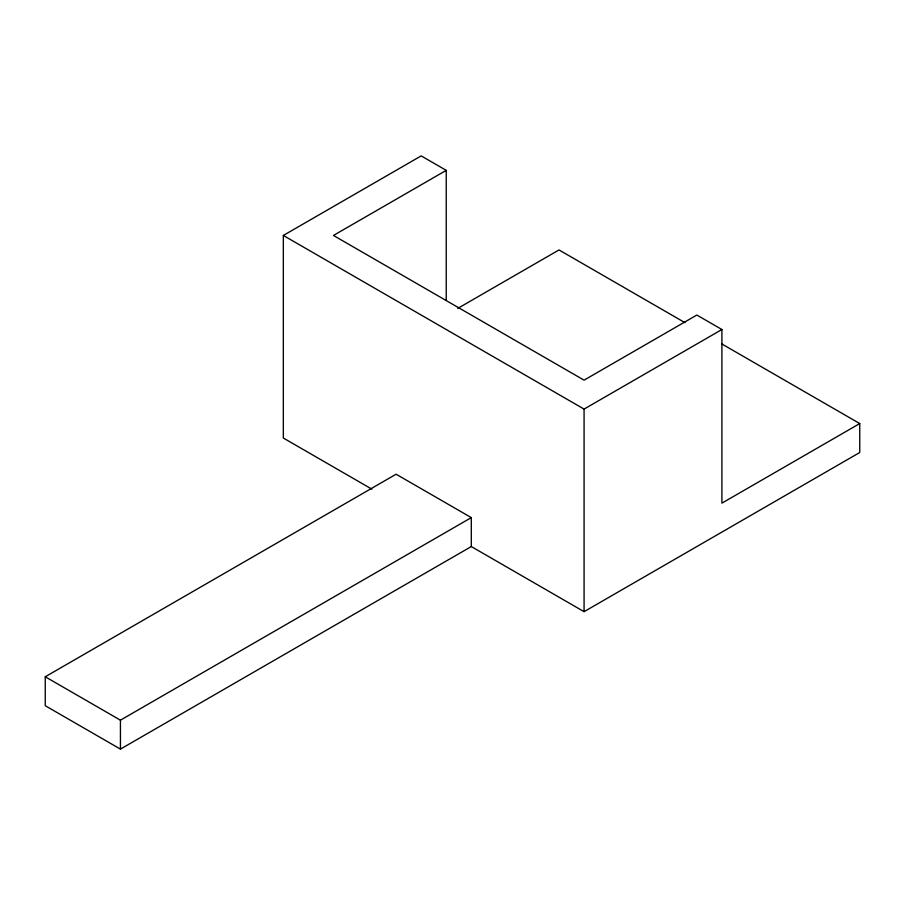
<?xml version="1.0" encoding="UTF-8"?>
<svg xmlns="http://www.w3.org/2000/svg" width="905" height="905" viewBox="0 0 905 905"><rect width="100%" height="100%" fill="white"/><g stroke="black" fill="none" stroke-linecap="round" stroke-linejoin="round"><path stroke-width="1.36" d="M371.853 489.141L283.333 438.031L283.333 235.458L421.176 155.886L446.233 170.355L446.233 300.222M446.233 170.355L333.459 235.458L584.076 380.157L696.85 315.042L721.907 329.51L721.907 503.146L859.75 423.563L859.75 452.5L584.076 611.667L471.301 546.552L120.433 749.114L45.25 705.708L45.25 676.77L396.107 474.209L471.301 517.615L471.301 546.552M457.772 308.39L559.007 249.938L684.927 322.632M283.333 235.458L584.076 409.094L721.907 329.51M45.25 676.77L120.433 720.176L471.301 517.615M721.602 343.81L859.75 423.563M584.076 409.094L584.076 611.667M120.433 720.176L120.433 749.114"/></g></svg>
